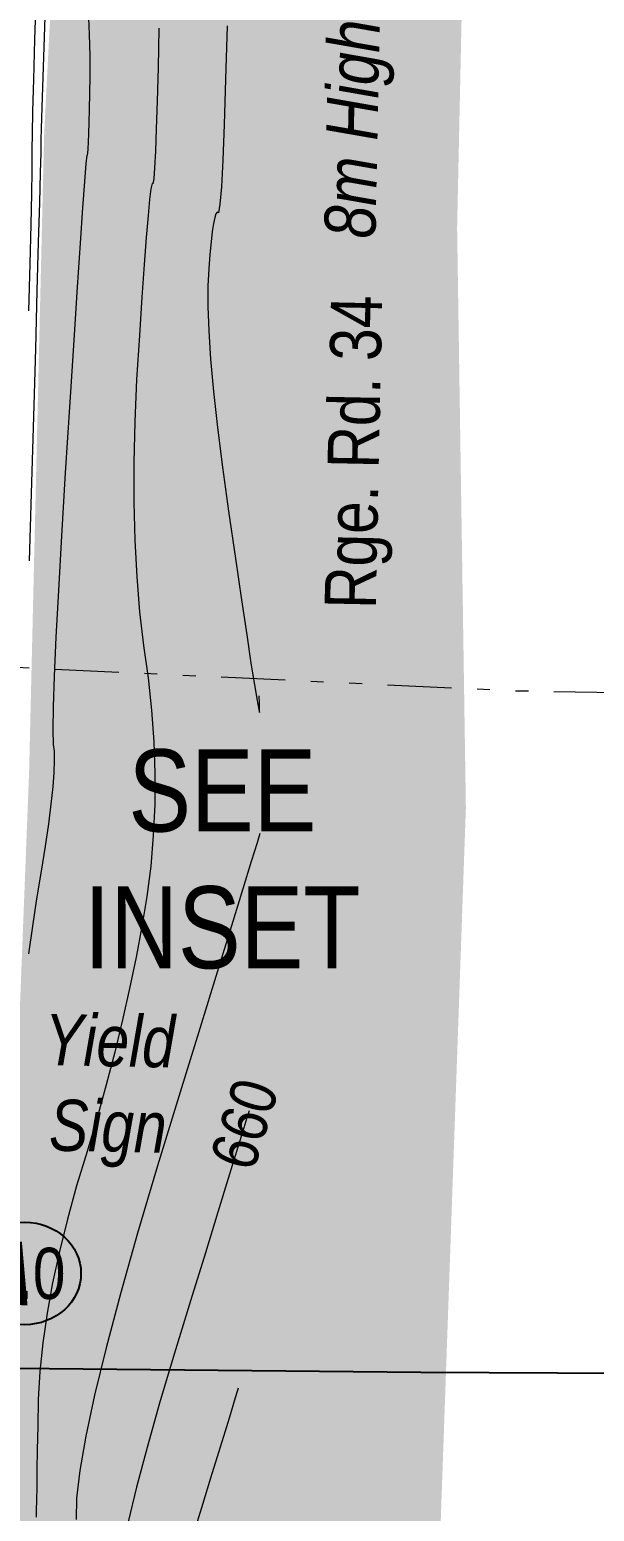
# Model space of a CAD drawing. Extents: x 408914 to 412362, y 6133812 to 6135729.
# Drawn here: x 410560.61 to 410571.63, y 6133841.57 to 6133870.46 of the extents above; entities that cross this region are included whole.
import ezdxf
from ezdxf.enums import TextEntityAlignment as Align

# ---------------------------------------------------------------- set-up
doc = ezdxf.new("R2010")
doc.units = 0
doc.header["$LTSCALE"] = 5
doc.linetypes.add('CENTERLINEX33', pattern=[6.5, 2.5, -1, 0.5, -1, 0.5, -1])
for name, color, linetype in [('AS-POWER-OH-ATCO PIPELINES', 241, 'foc-OHPOWER'), ('AS-ROADS', 254, 'Continuous'), ('DETAIL-T', 7, 'Continuous'), ('L-ROAD-T', 7, 'Continuous'), ('P-ELEVATION', 7, 'Continuous'), ('P-STATION', 7, 'Continuous')]:
    doc.layers.add(name, color=color, linetype=linetype)
doc.layers.add('AS-STRUCTURE-T', color=7, linetype='Continuous', true_color=0x454545)
doc.layers.add('C-TOPO-MAJR-TEXT', color=7, linetype='Continuous', true_color=0x644b1b)
doc.layers.add('C-TOPO-MAJR', color=7, linetype='Continuous', lineweight=15, true_color=0xd3aa5f)
doc.layers.add('C-TOPO-MINR', color=7, linetype='Continuous', lineweight=13, true_color=0xe9d5af)
doc.layers.add('EXISTING PIPE (EXIST OR HP)', color=240, linetype='CENTERLINEX33', lineweight=20)
doc.layers.add('T-TEXT', color=48, linetype='Continuous', lineweight=18)
doc.styles.add('80', font='ARIALN.TTF', dxfattribs={"height": 10})
doc.styles.add('80CG', font='ARIALN.TTF', dxfattribs={"height": 10})
doc.styles.add('80L', font='ARIALN.TTF', dxfattribs={"height": 10})
doc.styles.add('80LS', font='ARIALNI.TTF', dxfattribs={"height": 10})
doc.styles.add('foc-LtypeFont', font='ARIALN.TTF', dxfattribs={"height": 7.35})
doc.styles.get("Standard").update_dxf_attribs({"font": 'ARIALN.TTF'})
doc.linetypes.add('foc-OHPOWER', pattern='A,10,-1,["O/P",foc-LtypeFont,S=0.2,R=0,X=-0.5,Y=-0.75],-3.25', length=14.25)

# ---------------------------------------------------------------- blocks, each defined once
blk = doc.blocks.new('*U79')
at = {"layer": 'P-ELEVATION'}
h = blk.add_hatch(color=111, dxfattribs=at)
h.dxf.hatch_style = 1
edge = h.paths.add_edge_path()
edge.add_ellipse((0, 0), major_axis=(-10.99, 0), ratio=0.909622, start_angle=0, end_angle=360)
at = {"layer": 'P-ELEVATION', "color": 7, "flags": 128}
blk.add_lwpolyline([(0, 0, 12.5, 0, 0), (-53.07, -4.73, 0, 0, 0)], format="xyseb", dxfattribs=at)
at = {"layer": 'P-ELEVATION', "color": 7}
blk.add_ellipse((0, 0), major_axis=(-10.99, 0), ratio=0.909622, dxfattribs=at)
at = {"layer": 'P-ELEVATION', "style": '80'}
blk.add_attdef('ELEVATION', text='', height=10, dxfattribs=at).set_placement((0, 0), align=Align.MIDDLE_CENTER)

msp = doc.modelspace()

# ---------------------------------------------------------------- hatches: boundary and pattern name
at = {"layer": 'AS-ROADS'}
h = msp.add_hatch(color=256, dxfattribs=at)
h.dxf.hatch_style = 1
h.paths.add_polyline_path([(410464.682, 6133831.829), (410478.146, 6133831.398), (410492.063, 6133831.383), (410504.313, 6133831.158), (410518.406, 6133830.876), (410535.963, 6133830.377), (410547.318, 6133830.259), (410567.751, 6133829.511), (410568.376, 6133834.09), (410569.124, 6133855.29), (410568.953, 6133866.594), (410569.23, 6133879.568), (410569.712, 6133898.444), (410570.241, 6133932.181), (410562.558, 6133932.075), (410562.327, 6133920.035), (410562.138, 6133907.298), (410561.936, 6133894.858), (410561.565, 6133881.634), (410560.892, 6133868.381), (410560.601, 6133856.019), (410560.261, 6133847.3), (410559.486, 6133843.759), (410558.076, 6133841.533), (410555.175, 6133839.325), (410551.634, 6133838.553), (410548.344, 6133838.488), (410539.69, 6133838.283), (410527.973, 6133838.41), (410515.691, 6133838.725), (410503.17, 6133838.927), (410490.795, 6133839.204), (410478.054, 6133839.361), (410464.938, 6133839.674)])

# ---------------------------------------------------------------- linework, layer by layer
at = {"layer": 'AS-POWER-OH-ATCO PIPELINES', "ltscale": 0.1, "flags": 128}
msp.add_lwpolyline([(410464.581, 6133845.229), (410465.4, 6133846.027), (410473.658, 6133845.891), (410486.821, 6133845.751), (410500.722, 6133845.72), (410514.928, 6133845.416), (410527.723, 6133845.166), (410528.288, 6133844.114), (410529.147, 6133844.924), (410539.72, 6133844.887), (410549.933, 6133844.559), (410560.337, 6133844.369), (410568.244, 6133844.285), (410577.586, 6133844.245), (410587.46, 6133843.505)], dxfattribs=at)
at = {"layer": 'C-TOPO-MAJR', "flags": 128}
for points in [[(410560.928, 6133871.286), (410560.895, 6133870.319), (410560.869, 6133869.538), (410560.85, 6133868.944), (410560.837, 6133868.537), (410560.831, 6133868.316), (410560.831, 6133868.283), (410560.826, 6133868.066), (410560.816, 6133867.667), (410560.801, 6133867.084), (410560.78, 6133866.317), (410560.753, 6133865.368), (410560.722, 6133864.236), (410560.684, 6133862.92), (410560.642, 6133861.421), (410560.604, 6133860.104)], [(410564.893, 6133849.38), (410564.893, 6133849.38), (410564.852, 6133849.248), (410564.771, 6133848.985), (410564.649, 6133848.59), (410564.487, 6133848.064), (410564.284, 6133847.406), (410564.04, 6133846.616), (410563.756, 6133845.695), (410563.431, 6133844.642), (410563.146, 6133843.683), (410562.901, 6133842.818), (410562.696, 6133842.047), (410562.531, 6133841.37)]]:
    msp.add_lwpolyline(points, dxfattribs=at)
at = {"layer": 'C-TOPO-MINR', "ltscale": 0.1, "flags": 128}
for points in [[(410560.738, 6133871.209), (410560.708, 6133870.269), (410560.685, 6133869.491), (410560.668, 6133868.875), (410560.657, 6133868.421), (410560.653, 6133868.129), (410560.655, 6133867.999), (410560.652, 6133867.711), (410560.644, 6133867.265), (410560.631, 6133866.661), (410560.612, 6133865.898), (410560.588, 6133864.978)], [(410561.753, 6133870.839), (410561.773, 6133870.372), (410561.784, 6133869.946), (410561.786, 6133869.56), (410561.779, 6133869.214), (410561.772, 6133868.912), (410561.765, 6133868.654), (410561.758, 6133868.439), (410561.751, 6133868.267), (410561.744, 6133868.14), (410561.738, 6133868.055), (410561.731, 6133868.014), (410561.725, 6133868.017), (410561.708, 6133867.847), (410561.681, 6133867.504), (410561.644, 6133866.989), (410561.597, 6133866.3), (410561.54, 6133865.439), (410561.473, 6133864.405), (410561.395, 6133863.198), (410561.307, 6133861.818), (410561.233, 6133860.595), (410561.172, 6133859.527), (410561.124, 6133858.615), (410561.09, 6133857.86), (410561.069, 6133857.26), (410561.061, 6133856.816), (410561.067, 6133856.528), (410561.086, 6133856.396), (410561.092, 6133856.214), (410561.084, 6133855.981), (410561.062, 6133855.697), (410561.026, 6133855.362), (410560.977, 6133854.977), (410560.914, 6133854.541), (410560.837, 6133854.054), (410560.746, 6133853.516), (410560.664, 6133852.98), (410560.59, 6133852.444)], [(410563.135, 6133870.489), (410563.117, 6133869.724), (410563.1, 6133869.07), (410563.082, 6133868.527), (410563.065, 6133868.093), (410563.048, 6133867.769), (410563.032, 6133867.556), (410563.015, 6133867.453), (410562.999, 6133867.46), (410562.978, 6133867.359), (410562.952, 6133867.151), (410562.922, 6133866.835), (410562.886, 6133866.412), (410562.846, 6133865.881), (410562.801, 6133865.243), (410562.752, 6133864.497), (410562.698, 6133863.644), (410562.661, 6133862.818), (410562.644, 6133862.021), (410562.644, 6133861.251), (410562.663, 6133860.51), (410562.7, 6133859.796), (410562.756, 6133859.11), (410562.83, 6133858.452), (410562.922, 6133857.822), (410562.99, 6133857.197), (410563.035, 6133856.578), (410563.055, 6133855.964), (410563.052, 6133855.355), (410563.024, 6133854.752), (410562.973, 6133854.154), (410562.898, 6133853.562), (410562.799, 6133852.975), (410562.687, 6133852.378), (410562.562, 6133851.771), (410562.423, 6133851.154), (410562.27, 6133850.528), (410562.105, 6133849.891), (410561.926, 6133849.245), (410561.734, 6133848.588), (410561.528, 6133847.922), (410561.347, 6133847.274), (410561.191, 6133846.643), (410561.059, 6133846.03), (410560.952, 6133845.435), (410560.869, 6133844.858), (410560.811, 6133844.299), (410560.777, 6133843.757), (410560.768, 6133843.234), (410560.76, 6133842.775), (410560.753, 6133842.382), (410560.748, 6133842.054), (410560.743, 6133841.79), (410560.74, 6133841.592), (410560.738, 6133841.46)], [(410564.463, 6133870.537), (410564.435, 6133869.487), (410564.407, 6133868.614), (410564.379, 6133867.918), (410564.352, 6133867.399), (410564.325, 6133867.057), (410564.299, 6133866.891), (410564.273, 6133866.902), (410564.247, 6133866.871), (410564.223, 6133866.798), (410564.199, 6133866.682), (410564.175, 6133866.524), (410564.152, 6133866.324), (410564.13, 6133866.081), (410564.109, 6133865.797), (410564.088, 6133865.469), (410564.087, 6133865.067), (410564.105, 6133864.59), (410564.143, 6133864.037), (410564.2, 6133863.41), (410564.277, 6133862.707), (410564.374, 6133861.929), (410564.49, 6133861.076), (410564.626, 6133860.148), (410564.744, 6133859.344), (410564.846, 6133858.666), (410564.93, 6133858.113), (410564.998, 6133857.685), (410565.048, 6133857.382), (410565.081, 6133857.204), (410565.097, 6133857.151), (410565.096, 6133857.223), (410565.095, 6133857.286), (410565.094, 6133857.34), (410565.094, 6133857.385), (410565.093, 6133857.422), (410565.093, 6133857.449), (410565.092, 6133857.467), (410565.092, 6133857.476), (410565.092, 6133857.476)], [(410565.104, 6133854.787), (410565.104, 6133854.787), (410565.048, 6133854.607), (410564.937, 6133854.247), (410564.771, 6133853.708), (410564.549, 6133852.988), (410564.271, 6133852.089), (410563.938, 6133851.009), (410563.55, 6133849.75), (410563.106, 6133848.311), (410562.716, 6133847), (410562.381, 6133845.817), (410562.101, 6133844.763), (410561.876, 6133843.837), (410561.705, 6133843.04), (410561.588, 6133842.37), (410561.527, 6133841.829), (410561.519, 6133841.416)], [(410564.682, 6133843.973), (410564.682, 6133843.973), (410564.656, 6133843.889), (410564.605, 6133843.723), (410564.528, 6133843.473), (410564.425, 6133843.14), (410564.296, 6133842.723), (410564.142, 6133842.223), (410563.962, 6133841.64), (410563.757, 6133840.974)]]:
    msp.add_lwpolyline(points, dxfattribs=at)
at = {"layer": 'EXISTING PIPE (EXIST OR HP)', "ltscale": 0.1, "flags": 128}
msp.add_lwpolyline([(410554.641, 6133857.771), (410555.74, 6133857.892), (410557.247, 6133858.175), (410570.162, 6133857.571), (410578.393, 6133857.436)], dxfattribs=at)

# ---------------------------------------------------------------- block references
at = {"layer": 'P-STATION', "xscale": 0.09995972799999993, "yscale": 0.09995972799999993, "zscale": 0.09995972799999993}
msp.add_blockref('*U79', (410560.514, 6133846.213), dxfattribs=at).add_auto_attribs({'ELEVATION': '2.0'})

# ---------------------------------------------------------------- texts
at = {"layer": 'AS-STRUCTURE-T', "insert": (410562.182, 6133851.251), "char_height": 0.9996, "width": 2.61195, "attachment_point": 2, "rotation": 358.8672, "style": '80LS', "bg_fill": 1, "box_fill_scale": 1.15, "bg_fill_color": 254, "bg_fill_transparency": 0}
msp.add_mtext('Yield Sign', dxfattribs=at)
at = {"layer": 'C-TOPO-MAJR-TEXT', "insert": (410564.805, 6133849.124, 660.4), "char_height": 0.9, "attachment_point": 5, "rotation": 72.853, "bg_fill": 1, "box_fill_scale": 1.15, "bg_fill_color": 254, "bg_fill_transparency": 0}
msp.add_mtext('660', dxfattribs=at)
at = {"layer": 'DETAIL-T', "color": 3, "insert": (410564.372, 6133854.284), "char_height": 1.6, "width": 5.37917, "attachment_point": 5, "style": '80CG', "bg_fill": 1, "box_fill_scale": 1.15, "bg_fill_color": 254, "bg_fill_transparency": 0}
msp.add_mtext('SEE\\PINSET', dxfattribs=at)
at = {"layer": 'L-ROAD-T', "style": '80L'}
msp.add_text('Rge. Rd. 34', height=0.9996, rotation=88.8071, dxfattribs=at).set_placement((410566.929, 6133862.225), align=Align.MIDDLE_CENTER)
at = {"layer": 'T-TEXT', "style": '80LS'}
msp.add_text('8m High Grade Gravel Road', height=0.9996, rotation=88.8071, dxfattribs=at).set_placement((410567.009, 6133873.648), align=Align.MIDDLE_CENTER)

doc.saveas('drawing.dxf')
